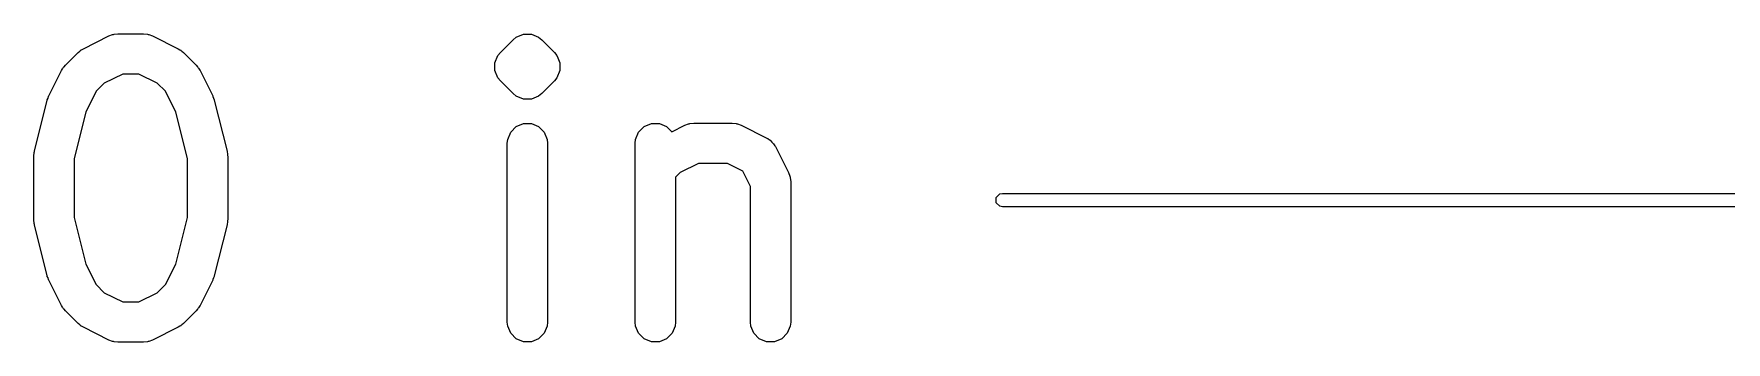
# Model space of a CAD drawing. Extents: x 3.89 to 6.98, y -4.81 to -2.19.
# Drawn here: x 4.1227 to 4.3706, y -3.0409 to -2.9956 of the extents above; entities that cross this region are included whole.
import ezdxf

# ---------------------------------------------------------------- set-up
doc = ezdxf.new("R2010")
doc.units = 0
doc.header["$MEASUREMENT"] = 0
doc.layers.add('BLACK', color=7, linetype='CONTINUOUS')

msp = doc.modelspace()

# ---------------------------------------------------------------- linework, layer by layer
at = {"layer": 'BLACK', "linetype": 'CONTINUOUS'}
for p, q in [((4.12992, -2.99777), (4.13367, -2.9959)), ((4.13367, -2.9959), (4.13421, -2.99569)), ((4.13421, -2.99569), (4.13432, -2.99568)), ((4.13432, -2.99568), (4.13441, -2.99564)), ((4.13441, -2.99564), (4.13499, -2.99558)), ((4.13499, -2.99558), (4.13874, -2.99558)), ((4.13874, -2.99558), (4.13932, -2.99564)), ((4.13932, -2.99564), (4.13941, -2.99568)), ((4.13941, -2.99568), (4.13952, -2.99569)), ((4.13952, -2.99569), (4.14006, -2.9959)), ((4.14006, -2.9959), (4.14381, -2.99777)), ((4.19102, -2.99832), (4.1929, -2.99645)), ((4.1929, -2.99645), (4.19334, -2.99608)), ((4.19334, -2.99608), (4.19441, -2.99564)), ((4.19441, -2.99564), (4.19556, -2.99564)), ((4.19556, -2.99564), (4.19556, -2.99564)), ((4.19556, -2.99564), (4.19662, -2.99608)), ((4.19662, -2.99608), (4.19707, -2.99645)), ((4.19707, -2.99645), (4.19895, -2.99832)), ((4.12709, -3.00042), (4.12728, -3.0002)), ((4.12728, -3.0002), (4.12915, -2.99832)), ((4.12915, -2.99832), (4.12938, -2.99814)), ((4.12938, -2.99814), (4.12943, -2.99808)), ((4.12943, -2.99808), (4.12952, -2.99802)), ((4.12952, -2.99802), (4.1296, -2.99796)), ((4.1296, -2.99796), (4.12967, -2.99793)), ((4.12967, -2.99793), (4.12992, -2.99777)), ((4.14381, -2.99777), (4.14406, -2.99793)), ((4.14406, -2.99793), (4.14413, -2.99796)), ((4.14413, -2.99796), (4.14421, -2.99802)), ((4.14421, -2.99802), (4.1443, -2.99808)), ((4.1443, -2.99808), (4.14435, -2.99814)), ((4.14435, -2.99814), (4.14458, -2.99832)), ((4.14458, -2.99832), (4.14645, -3.0002)), ((4.14645, -3.0002), (4.14664, -3.00042)), ((4.19021, -2.99983), (4.19065, -2.99877)), ((4.19021, -3.00099), (4.19021, -2.99983)), ((4.19065, -2.99877), (4.19102, -2.99832)), ((4.19895, -2.99832), (4.19931, -2.99877)), ((4.19931, -2.99877), (4.19945, -2.99911)), ((4.19945, -2.99911), (4.19975, -2.99983)), ((4.19975, -2.99983), (4.19975, -3.00099)), ((4.12485, -3.00471), (4.12673, -3.00097)), ((4.12673, -3.00097), (4.12688, -3.00072)), ((4.12688, -3.00072), (4.12691, -3.00065)), ((4.12691, -3.00065), (4.12698, -3.00056)), ((4.12698, -3.00056), (4.12703, -3.00048)), ((4.12703, -3.00048), (4.12709, -3.00042)), ((4.13569, -3.00149), (4.13299, -3.00284)), ((4.13804, -3.00149), (4.13569, -3.00149)), ((4.14074, -3.00284), (4.13804, -3.00149)), ((4.14664, -3.00042), (4.1467, -3.00048)), ((4.1467, -3.00048), (4.14675, -3.00056)), ((4.14675, -3.00056), (4.14682, -3.00065)), ((4.14682, -3.00065), (4.14685, -3.00072)), ((4.14685, -3.00072), (4.14701, -3.00097)), ((4.14701, -3.00097), (4.14888, -3.00471)), ((4.19065, -3.00205), (4.19021, -3.00099)), ((4.19102, -3.0025), (4.19065, -3.00205)), ((4.1929, -3.00437), (4.19102, -3.0025)), ((4.19895, -3.0025), (4.19707, -3.00437)), ((4.19931, -3.00205), (4.19895, -3.0025)), ((4.19975, -3.00099), (4.19931, -3.00205)), ((4.12464, -3.00526), (4.12474, -3.00502)), ((4.12474, -3.00502), (4.12482, -3.00477)), ((4.12482, -3.00477), (4.12483, -3.00476)), ((4.12483, -3.00476), (4.12485, -3.00471)), ((4.13179, -3.00403), (4.13028, -3.00707)), ((4.13299, -3.00284), (4.13179, -3.00403)), ((4.14194, -3.00403), (4.14074, -3.00284)), ((4.14345, -3.00707), (4.14194, -3.00403)), ((4.14888, -3.00471), (4.1489, -3.00476)), ((4.1489, -3.00476), (4.14891, -3.00477)), ((4.14891, -3.00477), (4.149, -3.00502)), ((4.149, -3.00502), (4.14909, -3.00526)), ((4.19334, -3.00474), (4.1929, -3.00437)), ((4.19441, -3.00518), (4.19334, -3.00474)), ((4.19662, -3.00474), (4.19556, -3.00518)), ((4.19707, -3.00437), (4.19662, -3.00474)), ((4.12275, -3.01282), (4.12463, -3.00532)), ((4.12463, -3.00532), (4.12464, -3.00528)), ((4.12464, -3.00528), (4.12464, -3.00526)), ((4.13028, -3.00707), (4.12857, -3.0139)), ((4.14516, -3.0139), (4.14345, -3.00707)), ((4.14909, -3.00526), (4.14909, -3.00528)), ((4.14909, -3.00528), (4.1491, -3.00532)), ((4.1491, -3.00532), (4.15098, -3.01282)), ((4.19556, -3.00518), (4.19441, -3.00518)), ((4.19441, -3.00518), (4.19441, -3.00518)), ((4.19556, -3.00518), (4.19556, -3.00518)), ((4.19209, -3.01108), (4.19253, -3.01002)), ((4.19253, -3.01002), (4.19334, -3.0092)), ((4.19334, -3.0092), (4.19441, -3.00876)), ((4.19441, -3.00876), (4.19556, -3.00876)), ((4.19556, -3.00876), (4.19662, -3.0092)), ((4.19662, -3.0092), (4.19744, -3.01002)), ((4.19744, -3.01002), (4.19788, -3.01108)), ((4.21083, -3.01108), (4.21128, -3.01002)), ((4.21128, -3.01002), (4.21209, -3.0092)), ((4.21209, -3.0092), (4.21315, -3.00876)), ((4.21315, -3.00876), (4.21431, -3.00876)), ((4.21431, -3.00876), (4.21537, -3.0092)), ((4.21537, -3.0092), (4.21614, -3.00997)), ((4.21614, -3.00997), (4.21803, -3.00902)), ((4.21803, -3.00902), (4.21858, -3.00881)), ((4.21858, -3.00881), (4.21868, -3.0088)), ((4.21868, -3.0088), (4.21878, -3.00876)), ((4.21878, -3.00876), (4.21936, -3.00871)), ((4.21936, -3.00871), (4.22498, -3.00871)), ((4.22498, -3.00871), (4.22556, -3.00876)), ((4.22556, -3.00876), (4.22565, -3.0088)), ((4.22565, -3.0088), (4.22576, -3.00881)), ((4.22576, -3.00881), (4.2263, -3.00902)), ((4.2263, -3.00902), (4.23005, -3.01089)), ((4.19203, -3.01166), (4.19209, -3.01108)), ((4.19203, -3.03791), (4.19203, -3.01166)), ((4.19788, -3.01108), (4.19794, -3.01166)), ((4.19794, -3.01166), (4.19794, -3.03791)), ((4.21078, -3.01166), (4.21083, -3.01108)), ((4.21078, -3.03791), (4.21078, -3.01166)), ((4.23005, -3.01089), (4.23015, -3.01095)), ((4.23015, -3.01095), (4.23019, -3.01097)), ((4.23019, -3.01097), (4.23025, -3.01102)), ((4.23025, -3.01102), (4.23054, -3.0112)), ((4.23054, -3.0112), (4.23078, -3.01148)), ((4.23078, -3.01148), (4.23106, -3.01172)), ((4.23106, -3.01172), (4.23125, -3.01202)), ((4.23125, -3.01202), (4.23129, -3.01207)), ((4.23129, -3.01207), (4.23131, -3.01212)), ((4.23131, -3.01212), (4.23137, -3.01221)), ((4.23137, -3.01221), (4.23324, -3.01596)), ((4.12266, -3.01353), (4.12267, -3.01343)), ((4.12266, -3.02291), (4.12266, -3.01353)), ((4.12267, -3.01339), (4.1227, -3.01318)), ((4.12267, -3.01343), (4.12267, -3.01339)), ((4.1227, -3.01318), (4.12272, -3.01296)), ((4.12272, -3.01296), (4.12274, -3.01292)), ((4.12274, -3.01292), (4.12275, -3.01282)), ((4.12857, -3.0139), (4.12857, -3.02254)), ((4.14516, -3.02254), (4.14516, -3.0139)), ((4.15098, -3.01282), (4.15099, -3.01292)), ((4.15099, -3.01292), (4.15101, -3.01296)), ((4.15101, -3.01296), (4.15103, -3.01318)), ((4.15103, -3.01318), (4.15106, -3.01339)), ((4.15106, -3.01339), (4.15106, -3.01343)), ((4.15106, -3.01343), (4.15107, -3.01353)), ((4.15107, -3.01353), (4.15107, -3.02291)), ((4.22005, -3.01461), (4.21735, -3.01596)), ((4.22428, -3.01461), (4.22005, -3.01461)), ((4.22653, -3.01574), (4.22428, -3.01461)), ((4.21735, -3.01596), (4.21668, -3.01663)), ((4.21668, -3.01663), (4.21668, -3.03791)), ((4.22765, -3.01798), (4.22653, -3.01574)), ((4.23324, -3.01596), (4.23345, -3.0165)), ((4.23345, -3.0165), (4.23346, -3.01661)), ((4.23346, -3.01661), (4.2335, -3.01671)), ((4.2335, -3.01671), (4.23356, -3.01728)), ((4.23356, -3.01728), (4.23356, -3.03791)), ((4.22765, -3.03791), (4.22765, -3.01798)), ((4.26367, -3.01962), (4.26421, -3.01909)), ((4.26367, -3.02038), (4.26367, -3.01962)), ((4.26421, -3.01909), (4.26458, -3.01902)), ((4.26458, -3.01902), (4.55402, -3.01902)), ((4.26421, -3.02091), (4.26367, -3.02038)), ((4.26458, -3.02098), (4.26421, -3.02091)), ((4.55402, -3.02098), (4.26458, -3.02098)), ((4.12267, -3.02301), (4.12266, -3.02291)), ((4.12267, -3.02305), (4.12267, -3.02301)), ((4.1227, -3.02327), (4.12267, -3.02305)), ((4.12272, -3.02348), (4.1227, -3.02327)), ((4.12274, -3.02352), (4.12272, -3.02348)), ((4.12275, -3.02362), (4.12274, -3.02352)), ((4.12463, -3.03112), (4.12275, -3.02362)), ((4.12857, -3.02254), (4.13028, -3.02938)), ((4.14345, -3.02938), (4.14516, -3.02254)), ((4.15098, -3.02362), (4.1491, -3.03112)), ((4.15099, -3.02352), (4.15098, -3.02362)), ((4.15101, -3.02348), (4.15099, -3.02352)), ((4.15103, -3.02327), (4.15101, -3.02348)), ((4.15106, -3.02305), (4.15103, -3.02327)), ((4.15107, -3.02291), (4.15106, -3.02301)), ((4.15106, -3.02301), (4.15106, -3.02305)), ((4.13028, -3.02938), (4.13179, -3.03241)), ((4.14194, -3.03241), (4.14345, -3.02938)), ((4.12464, -3.03117), (4.12463, -3.03112)), ((4.12464, -3.03119), (4.12464, -3.03117)), ((4.12474, -3.03143), (4.12464, -3.03119)), ((4.12482, -3.03167), (4.12474, -3.03143)), ((4.12483, -3.03169), (4.12482, -3.03167)), ((4.12485, -3.03173), (4.12483, -3.03169)), ((4.12673, -3.03548), (4.12485, -3.03173)), ((4.13179, -3.03241), (4.13299, -3.0336)), ((4.14074, -3.0336), (4.14194, -3.03241)), ((4.14888, -3.03173), (4.14701, -3.03548)), ((4.1489, -3.03169), (4.14888, -3.03173)), ((4.14891, -3.03167), (4.1489, -3.03169)), ((4.149, -3.03143), (4.14891, -3.03167)), ((4.14909, -3.03119), (4.149, -3.03143)), ((4.1491, -3.03112), (4.14909, -3.03117)), ((4.14909, -3.03117), (4.14909, -3.03119)), ((4.13299, -3.0336), (4.13569, -3.03495)), ((4.13804, -3.03495), (4.14074, -3.0336)), ((4.12688, -3.03573), (4.12673, -3.03548)), ((4.12691, -3.0358), (4.12688, -3.03573)), ((4.12698, -3.03588), (4.12691, -3.0358)), ((4.12703, -3.03597), (4.12698, -3.03588)), ((4.12709, -3.03602), (4.12703, -3.03597)), ((4.12728, -3.03624), (4.12709, -3.03602)), ((4.12915, -3.03812), (4.12728, -3.03624)), ((4.13569, -3.03495), (4.13804, -3.03495)), ((4.14645, -3.03624), (4.14458, -3.03812)), ((4.14664, -3.03602), (4.14645, -3.03624)), ((4.1467, -3.03597), (4.14664, -3.03602)), ((4.14675, -3.03588), (4.1467, -3.03597)), ((4.14682, -3.0358), (4.14675, -3.03588)), ((4.14685, -3.03573), (4.14682, -3.0358)), ((4.14701, -3.03548), (4.14685, -3.03573)), ((4.12938, -3.03831), (4.12915, -3.03812)), ((4.12943, -3.03836), (4.12938, -3.03831)), ((4.12952, -3.03842), (4.12943, -3.03836)), ((4.1296, -3.03849), (4.12952, -3.03842)), ((4.12967, -3.03852), (4.1296, -3.03849)), ((4.12992, -3.03867), (4.12967, -3.03852)), ((4.13367, -3.04055), (4.12992, -3.03867)), ((4.14381, -3.03867), (4.14006, -3.04055)), ((4.14406, -3.03852), (4.14381, -3.03867)), ((4.14413, -3.03849), (4.14406, -3.03852)), ((4.14421, -3.03842), (4.14413, -3.03849)), ((4.1443, -3.03836), (4.14421, -3.03842)), ((4.14435, -3.03831), (4.1443, -3.03836)), ((4.14458, -3.03812), (4.14435, -3.03831)), ((4.19209, -3.03848), (4.19203, -3.03791)), ((4.19253, -3.03955), (4.19209, -3.03848)), ((4.19334, -3.04036), (4.19253, -3.03955)), ((4.19744, -3.03955), (4.19662, -3.04036)), ((4.19788, -3.03848), (4.19744, -3.03955)), ((4.19794, -3.03791), (4.19788, -3.03848)), ((4.21083, -3.03848), (4.21078, -3.03791)), ((4.21128, -3.03955), (4.21083, -3.03848)), ((4.21209, -3.04036), (4.21128, -3.03955)), ((4.21619, -3.03955), (4.21537, -3.04036)), ((4.21663, -3.03848), (4.21619, -3.03955)), ((4.21668, -3.03791), (4.21663, -3.03848)), ((4.22771, -3.03848), (4.22765, -3.03791)), ((4.22815, -3.03955), (4.22771, -3.03848)), ((4.22896, -3.04036), (4.22815, -3.03955)), ((4.23306, -3.03955), (4.23224, -3.04036)), ((4.2335, -3.03848), (4.23306, -3.03955)), ((4.23356, -3.03791), (4.2335, -3.03848)), ((4.13421, -3.04075), (4.13367, -3.04055)), ((4.13432, -3.04076), (4.13421, -3.04075)), ((4.13441, -3.0408), (4.13432, -3.04076)), ((4.13499, -3.04086), (4.13441, -3.0408)), ((4.13874, -3.04086), (4.13499, -3.04086)), ((4.13932, -3.0408), (4.13874, -3.04086)), ((4.13941, -3.04076), (4.13932, -3.0408)), ((4.13952, -3.04075), (4.13941, -3.04076)), ((4.14006, -3.04055), (4.13952, -3.04075)), ((4.19441, -3.0408), (4.19334, -3.04036)), ((4.19556, -3.0408), (4.19441, -3.0408)), ((4.19662, -3.04036), (4.19556, -3.0408)), ((4.21315, -3.0408), (4.21209, -3.04036)), ((4.21431, -3.0408), (4.21315, -3.0408)), ((4.21537, -3.04036), (4.21431, -3.0408)), ((4.23003, -3.0408), (4.22896, -3.04036)), ((4.23118, -3.0408), (4.23003, -3.0408)), ((4.23224, -3.04036), (4.23118, -3.0408))]:
    msp.add_line(p, q, dxfattribs=at)

doc.saveas('drawing.dxf')
